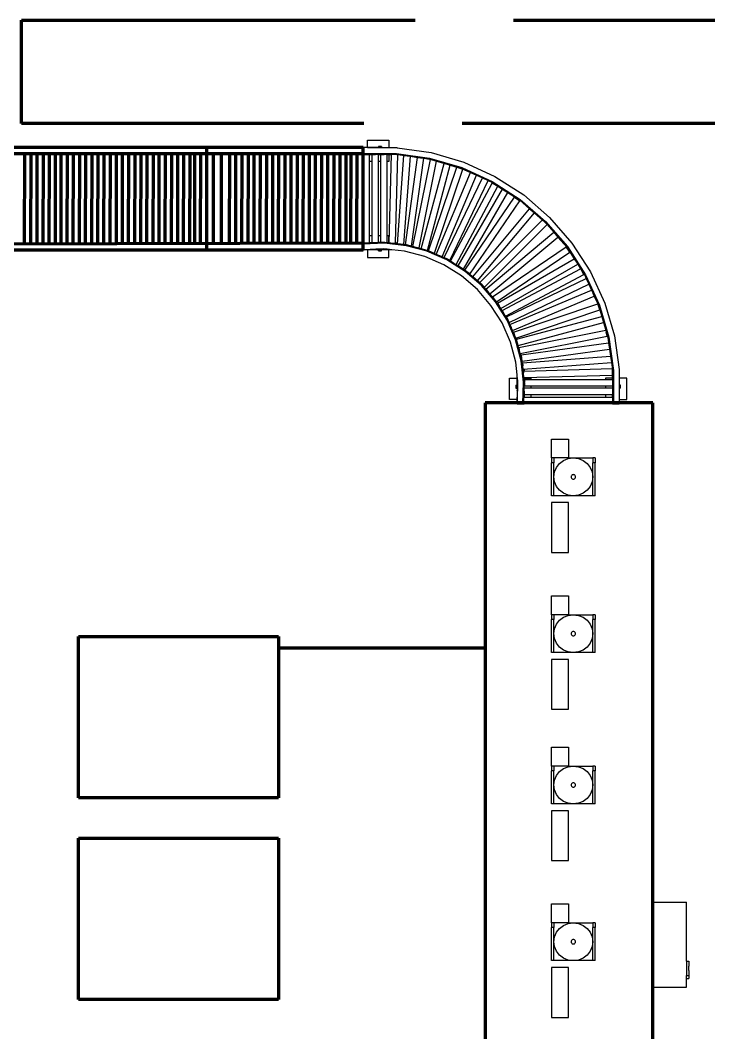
# Model space of a CAD drawing. Header units: centimetres. Extents: x -377814 to 22192, y -2203 to 213441.
# Drawn here: x 11785 to 12319, y -1530 to -746 of the extents above; entities that cross this region are included whole.
import ezdxf

# ---------------------------------------------------------------- set-up
doc = ezdxf.new("R2010")
doc.units = ezdxf.units.CM
doc.header["$LTSCALE"] = 25.4
doc.linetypes.add('ACAD_ISO02W100', pattern=[15, 12, -3])
doc.layers.get('0').update_dxf_attribs({"color": 200})
doc.layers.add('Area circulacion', color=90, linetype='ACAD_ISO02W100')
doc.layers.add('Maquinas', color=200, linetype='Continuous')

msp = doc.modelspace()

# ---------------------------------------------------------------- linework, layer by layer
for p, q in [((12054.13, -838.65), (12070.72, -838.65)), ((12054.13, -844.46), (12054.13, -838.65)), ((12070.72, -838.65), (12070.72, -844.46)), ((12054.13, -844.46), (12050.82, -844.46)), ((12050.82, -844.46), (12050.82, -849)), ((12054.13, -844.46), (12077.3, -844.49)), ((12062.89, -844.46), (12054.13, -844.46)), ((12060.77, -844.46), (12060.8, -844.46)), ((12060.8, -844.46), (12060.88, -844.46)), ((12060.88, -844.46), (12061.01, -844.46)), ((12061.01, -844.46), (12061.18, -844.46)), ((12062.89, -843.63), (12062.89, -844.46)), ((12065.21, -843.63), (12062.89, -843.63)), ((12065.21, -844.46), (12062.89, -844.46)), ((12065.21, -843.63), (12065.21, -844.46)), ((12065.21, -844.46), (12070.72, -844.46)), ((12066.99, -844.46), (12067.16, -844.46)), ((12067.16, -844.46), (12067.29, -844.46)), ((12067.29, -844.46), (12067.37, -844.46)), ((12067.37, -844.46), (12067.39, -844.46)), ((12070.72, -844.46), (12077.35, -844.46)), ((12077.3, -844.49), (12077.35, -844.49)), ((12077.35, -844.49), (12077.35, -844.46)), ((12077.35, -844.49), (12103.52, -848.28)), ((12050.82, -849), (12076.72, -848.97)), ((12050.82, -849), (12050.82, -849.68)), ((12050.82, -849.68), (12050.82, -849.85)), ((12050.82, -849.68), (12050.9, -849.68)), ((12050.9, -849.85), (12050.82, -849.85)), ((12050.9, -849.68), (12055.88, -849.67)), ((12050.9, -849.85), (12050.9, -849.68)), ((12050.9, -918.25), (12050.9, -849.85)), ((12055.88, -849.85), (12055.88, -849.67)), ((12055.88, -849.67), (12057.91, -849.67)), ((12057.91, -849.85), (12055.88, -849.85)), ((12055.88, -855.24), (12055.88, -849.85)), ((12057.91, -849.67), (12060.4, -849.66)), ((12057.91, -849.85), (12057.91, -849.67)), ((12057.91, -855.24), (12057.91, -849.85)), ((12062.89, -849.66), (12060.4, -849.66)), ((12062.89, -849.85), (12062.89, -849.66)), ((12062.89, -849.66), (12064.08, -849.66)), ((12064.08, -849.85), (12062.89, -849.85)), ((12062.89, -855.24), (12062.89, -849.85)), ((12064.08, -849.66), (12064.08, -849.85)), ((12064.08, -849.66), (12064.56, -849.66)), ((12064.56, -849.85), (12064.08, -849.85)), ((12064.56, -849.66), (12067.04, -849.65)), ((12064.56, -849.85), (12064.56, -849.66)), ((12064.56, -855.24), (12064.56, -849.85)), ((12069.53, -849.65), (12067.04, -849.65)), ((12069.53, -849.85), (12069.53, -849.65)), ((12069.53, -849.65), (12072.9, -849.65)), ((12070.72, -849.85), (12069.53, -849.85)), ((12069.53, -855.24), (12069.53, -849.85)), ((12070.72, -849.85), (12070.72, -855.24)), ((12072.89, -849.85), (12070.72, -849.85)), ((12070.98, -918.25), (12072.89, -849.85)), ((12072.89, -849.85), (12072.9, -849.65)), ((12072.9, -849.65), (12075.39, -849.64)), ((12075.39, -849.64), (12076.63, -849.64)), ((12076.95, -849.69), (12075.39, -849.64)), ((12075.96, -918.25), (12077.87, -849.82)), ((12076.63, -849.64), (12076.95, -849.69)), ((12076.72, -848.97), (12102.36, -852.63)), ((12076.95, -849.69), (12077.87, -849.82)), ((12077.48, -918.99), (12082.5, -850.65)), ((12077.87, -849.82), (12084.98, -850.83)), ((12082.43, -919.55), (12087.45, -851.18)), ((12082.5, -850.65), (12084.98, -850.83)), ((12083.57, -919.67), (12092.97, -851.98)), ((12084.98, -850.83), (12087.45, -851.18)), ((12087.45, -851.18), (12092.97, -851.98)), ((12088.43, -920.84), (12097.89, -852.67)), ((12089.47, -921.13), (12102.94, -853.73)), ((12092.97, -851.98), (12095.43, -852.32)), ((12094.33, -922.2), (12107.77, -854.92)), ((12095.43, -852.32), (12097.89, -852.67)), ((12097.89, -852.67), (12102.18, -853.28)), ((12102.18, -853.28), (12105.38, -854.22)), ((12102.36, -852.63), (12127.22, -859.9)), ((12102.94, -853.73), (12105.38, -854.22)), ((12103.52, -848.28), (12128.93, -855.76)), ((12105.38, -854.22), (12107.77, -854.92)), ((12107.77, -854.92), (12116.02, -857.33)), ((12057.91, -855.24), (12055.88, -855.24)), ((12055.88, -912.86), (12055.88, -855.24)), ((12057.91, -912.86), (12057.91, -855.24)), ((12064.56, -855.24), (12062.89, -855.24)), ((12062.89, -912.86), (12062.89, -855.24)), ((12064.56, -912.86), (12064.56, -855.24)), ((12070.72, -855.24), (12069.53, -855.24)), ((12069.53, -912.86), (12069.53, -855.24)), ((12095.89, -922.85), (12113.62, -856.69)), ((12100.69, -924.16), (12118.41, -858.03)), ((12101.46, -924.49), (12123.46, -859.51)), ((12106.1, -926.3), (12128.17, -861.1)), ((12113.62, -856.69), (12116.02, -857.33)), ((12116.02, -857.33), (12118.41, -858.03)), ((12118.41, -858.03), (12123.46, -859.51)), ((12123.54, -859.53), (12123.46, -859.51)), ((12123.54, -859.53), (12126.96, -860.53)), ((12123.54, -859.53), (12128.17, -861.1)), ((12126.96, -860.53), (12134.12, -863.8)), ((12127.22, -859.9), (12150.79, -870.65)), ((12128.93, -855.76), (12153.02, -866.78)), ((12107.5, -927.13), (12134.12, -863.8)), ((12112.07, -929.09), (12138.65, -865.86)), ((12113.55, -929.67), (12143.25, -867.96)), ((12118.03, -931.83), (12147.78, -870.02)), ((12134.12, -863.8), (12138.65, -865.86)), ((12138.65, -865.86), (12143.25, -867.96)), ((12143.25, -867.96), (12147.78, -870.02)), ((12147.78, -870.02), (12150.45, -871.24)), ((12150.79, -870.65), (12172.58, -884.65)), ((12153.02, -866.78), (12175.29, -881.11)), ((12118.58, -932.46), (12150.9, -871.93)), ((12122.87, -934.99), (12155.26, -874.33)), ((12124.37, -936.09), (12158.72, -876.61)), ((12150.45, -871.24), (12154.64, -873.94)), ((12150.9, -871.93), (12154.64, -873.94)), ((12154.64, -873.94), (12155.26, -874.33)), ((12155.26, -874.33), (12159.56, -877.09)), ((12158.72, -876.61), (12159.56, -877.09)), ((12159.56, -877.09), (12162.93, -879.26)), ((12128.61, -938.7), (12162.93, -879.26)), ((12129.7, -939.44), (12168.07, -882.76)), ((12133.6, -942.55), (12172.19, -885.55)), ((12162.93, -879.26), (12172.17, -885.19)), ((12168.07, -882.76), (12172.19, -885.55)), ((12172.17, -885.19), (12179.81, -891.81)), ((12172.58, -884.65), (12192.16, -901.61)), ((12175.29, -881.11), (12195.31, -898.46)), ((12135.74, -944.51), (12179.81, -891.81)), ((12179.81, -891.81), (12183.57, -895.07)), ((12139.52, -947.76), (12183.57, -895.07)), ((12141.25, -949), (12189.79, -900.45)), ((12183.57, -895.07), (12189.79, -900.45)), ((12189.79, -900.45), (12191.61, -902.03)), ((12191.61, -902.03), (12191.68, -902.09)), ((12191.61, -902.03), (12191.74, -902.16)), ((12191.61, -902.03), (12191.74, -902.16)), ((12191.68, -902.09), (12191.74, -902.16)), ((12192.16, -901.61), (12209.12, -921.18)), ((12195.31, -898.46), (12212.66, -918.47)), ((12144.76, -952.52), (12193.31, -903.97)), ((12191.74, -902.16), (12193.31, -903.97)), ((12193.31, -903.97), (12198.55, -910.02)), ((12057.91, -912.86), (12055.88, -912.86)), ((12055.88, -918.25), (12055.88, -912.86)), ((12057.91, -918.25), (12057.91, -912.86)), ((12064.56, -912.86), (12062.89, -912.86)), ((12062.89, -918.06), (12062.89, -912.86)), ((12064.56, -918), (12064.56, -912.86)), ((12070.72, -912.86), (12069.53, -912.86)), ((12069.53, -918.09), (12069.53, -912.86)), ((12070.72, -918.23), (12070.72, -912.86)), ((12145.89, -954.06), (12198.55, -910.02)), ((12149.11, -957.85), (12201.81, -913.79)), ((12198.55, -910.02), (12201.81, -913.79)), ((12201.81, -913.79), (12208.58, -921.6)), ((12050.9, -918.25), (12050.82, -918.25)), ((12050.82, -918.51), (12050.82, -918.25)), ((12053.39, -918.42), (12050.82, -918.51)), ((12050.82, -918.51), (12050.82, -919.19)), ((12067.54, -918.55), (12050.82, -919.19)), ((12050.82, -919.19), (12050.82, -923.64)), ((12051.23, -923.63), (12050.82, -923.64)), ((12051.23, -923.64), (12050.82, -923.64)), ((12050.82, -923.64), (12051.23, -923.64)), ((12050.82, -923.64), (12051.23, -923.64)), ((12050.9, -918.42), (12050.9, -918.25)), ((12050.9, -918.42), (12053.39, -918.42)), ((12051.65, -923.61), (12051.23, -923.63)), ((12051.23, -923.63), (12051.23, -923.64)), ((12051.23, -923.63), (12051.65, -923.63)), ((12051.23, -923.64), (12051.65, -923.64)), ((12060.7, -923.23), (12051.65, -923.61)), ((12051.65, -923.61), (12051.65, -923.63)), ((12051.65, -923.63), (12051.65, -923.64)), ((12054.13, -923.64), (12051.65, -923.64)), ((12055.88, -918.32), (12053.39, -918.42)), ((12054.13, -923.64), (12054.13, -929.45)), ((12062.89, -923.64), (12054.13, -923.64)), ((12055.88, -918.25), (12057.67, -918.25)), ((12055.88, -918.32), (12055.88, -918.25)), ((12057.67, -918.25), (12055.88, -918.32)), ((12057.91, -918.25), (12057.67, -918.25)), ((12062.89, -918.06), (12057.91, -918.25)), ((12062.89, -923.64), (12059.52, -923.64)), ((12064.08, -923.09), (12060.7, -923.23)), ((12064.08, -923.23), (12060.7, -923.23)), ((12060.79, -923.64), (12060.77, -923.64)), ((12060.87, -923.64), (12060.79, -923.64)), ((12061, -923.64), (12060.87, -923.64)), ((12061.17, -923.64), (12061, -923.64)), ((12061.37, -923.64), (12061.17, -923.64)), ((12061.63, -923.64), (12061.18, -923.64)), ((12061.58, -923.64), (12061.37, -923.64)), ((12061.79, -923.64), (12061.58, -923.64)), ((12062.09, -923.64), (12061.63, -923.64)), ((12061.99, -923.64), (12061.79, -923.64)), ((12062.3, -923.64), (12061.99, -923.64)), ((12062.57, -923.64), (12062.09, -923.64)), ((12062.62, -923.64), (12062.3, -923.64)), ((12063.07, -923.64), (12062.57, -923.64)), ((12062.97, -923.64), (12062.62, -923.64)), ((12064.56, -918), (12062.89, -918.06)), ((12062.89, -924.47), (12062.89, -923.64)), ((12065.21, -923.64), (12062.89, -923.64)), ((12062.89, -924.47), (12065.21, -924.47)), ((12063.33, -923.64), (12062.97, -923.64)), ((12063.57, -923.64), (12063.07, -923.64)), ((12063.69, -923.64), (12063.33, -923.64)), ((12064.08, -923.64), (12063.57, -923.64)), ((12064.06, -923.64), (12063.69, -923.64)), ((12064.44, -923.64), (12064.06, -923.64)), ((12066.95, -922.97), (12064.08, -923.09)), ((12064.08, -923.23), (12064.08, -923.09)), ((12069.36, -923.23), (12064.08, -923.23)), ((12064.59, -923.64), (12064.08, -923.64)), ((12064.8, -923.64), (12064.44, -923.64)), ((12067.63, -917.88), (12064.56, -918)), ((12065.1, -923.64), (12064.59, -923.64)), ((12065.16, -923.64), (12064.8, -923.64)), ((12065.59, -923.64), (12065.1, -923.64)), ((12065.51, -923.64), (12065.16, -923.64)), ((12065.21, -924.47), (12065.21, -923.64)), ((12070.72, -923.64), (12065.21, -923.64)), ((12068.64, -923.64), (12065.21, -923.64)), ((12065.83, -923.64), (12065.51, -923.64)), ((12066.08, -923.64), (12065.59, -923.64)), ((12066.14, -923.64), (12065.83, -923.64)), ((12066.54, -923.64), (12066.08, -923.64)), ((12066.34, -923.64), (12066.14, -923.64)), ((12066.55, -923.64), (12066.34, -923.64)), ((12066.99, -923.64), (12066.54, -923.64)), ((12066.77, -923.64), (12066.55, -923.64)), ((12066.97, -923.64), (12066.77, -923.64)), ((12069.36, -923.23), (12066.95, -922.97)), ((12067.14, -923.64), (12066.97, -923.64)), ((12067.27, -923.64), (12067.14, -923.64)), ((12067.36, -923.64), (12067.27, -923.64)), ((12067.39, -923.64), (12067.36, -923.64)), ((12084.17, -920.42), (12067.54, -918.55)), ((12069.53, -918.09), (12067.63, -917.88)), ((12073.16, -923.64), (12069.36, -923.23)), ((12070.72, -918.23), (12069.53, -918.09)), ((12070.95, -918.25), (12070.72, -918.23)), ((12070.72, -929.45), (12070.72, -923.64)), ((12073.16, -923.64), (12070.72, -923.64)), ((12070.95, -918.25), (12070.98, -918.25)), ((12070.98, -918.26), (12070.95, -918.25)), ((12070.98, -918.26), (12070.98, -918.25)), ((12072.34, -918.41), (12070.98, -918.26)), ((12077.35, -918.97), (12072.34, -918.41)), ((12072.34, -918.41), (12075.95, -918.51)), ((12083.01, -924.72), (12073.16, -923.64)), ((12075.95, -918.51), (12075.96, -918.25)), ((12075.96, -918.25), (12077.35, -918.25)), ((12077.35, -918.97), (12077.35, -918.25)), ((12077.48, -918.99), (12077.35, -918.97)), ((12082.43, -919.55), (12077.48, -918.99)), ((12083.57, -919.67), (12082.43, -919.55)), ((12098.62, -928.85), (12083.01, -924.72)), ((12084.34, -919.76), (12083.57, -919.67)), ((12100.33, -924.74), (12084.17, -920.42)), ((12088.27, -920.81), (12084.34, -919.76)), ((12089.47, -921.13), (12088.27, -920.81)), ((12088.43, -920.84), (12088.27, -920.81)), ((12090.82, -921.5), (12089.47, -921.13)), ((12095.89, -922.85), (12090.82, -921.5)), ((12090.82, -921.5), (12094.33, -922.2)), ((12100.59, -924.11), (12095.89, -922.85)), ((12115.67, -931.43), (12100.33, -924.74)), ((12100.69, -924.16), (12100.59, -924.11)), ((12101.46, -924.49), (12100.69, -924.16)), ((12103.84, -925.53), (12101.46, -924.49)), ((12107.5, -927.13), (12103.84, -925.53)), ((12103.84, -925.53), (12106.1, -926.3)), ((12151.13, -959.94), (12208.13, -921.36)), ((12154.2, -963.87), (12210.91, -925.48)), ((12210.91, -925.48), (12208.13, -921.36)), ((12208.13, -921.36), (12210.91, -925.48)), ((12208.58, -921.6), (12214.38, -930.64)), ((12209.12, -921.18), (12223.12, -942.98)), ((12212.66, -918.47), (12226.99, -940.75)), ((12054.13, -929.45), (12070.72, -929.45)), ((12113.44, -935.28), (12098.62, -928.85)), ((12110.27, -928.34), (12107.5, -927.13)), ((12110.37, -928.38), (12110.27, -928.34)), ((12115.58, -930.65), (12110.37, -928.38)), ((12110.37, -928.38), (12112.07, -929.09)), ((12113.55, -929.67), (12115.58, -930.65)), ((12116.01, -930.84), (12115.58, -930.65)), ((12129.84, -940.33), (12115.67, -931.43)), ((12116.14, -930.92), (12116.01, -930.84)), ((12118.58, -932.46), (12116.14, -930.92)), ((12116.14, -930.92), (12118.03, -931.83)), ((12121.22, -934.11), (12118.58, -932.46)), ((12154.98, -964.93), (12214.38, -930.64)), ((12214.38, -930.64), (12217.07, -934.83)), ((12127.13, -943.86), (12113.44, -935.28)), ((12121.24, -934.12), (12121.22, -934.11)), ((12124.37, -936.09), (12121.24, -934.12)), ((12121.24, -934.12), (12122.87, -934.99)), ((12127.48, -938.04), (12124.37, -936.09)), ((12127.54, -938.08), (12127.48, -938.04)), ((12129.7, -939.44), (12127.54, -938.08)), ((12127.54, -938.08), (12128.61, -938.7)), ((12130.25, -939.79), (12129.7, -939.44)), ((12142.53, -951.24), (12129.84, -940.33)), ((12132.94, -942.09), (12130.25, -939.79)), ((12157.55, -969.19), (12217.07, -934.83)), ((12158.69, -970.68), (12219.31, -938.31)), ((12217.07, -934.83), (12219.31, -938.31)), ((12219.31, -938.31), (12220.01, -939.4)), ((12220.01, -939.4), (12222.53, -943.32)), ((12221.74, -942.65), (12220.01, -939.4)), ((12220.01, -939.4), (12221.74, -942.65)), ((12226.99, -940.75), (12238, -964.84)), ((12139.38, -954.39), (12127.13, -943.86)), ((12135.74, -944.51), (12132.94, -942.09)), ((12132.94, -942.09), (12133.6, -942.55)), ((12139.52, -947.76), (12135.74, -944.51)), ((12143, -950.76), (12139.52, -947.76)), ((12141.25, -949), (12143, -950.76)), ((12161.19, -974.98), (12221.74, -942.65)), ((12161.85, -975.51), (12223.65, -945.77)), ((12222.53, -943.32), (12223.65, -945.77)), ((12223.12, -942.98), (12233.86, -966.55)), ((12223.65, -945.77), (12225.71, -950.3)), ((12149.91, -966.64), (12139.38, -954.39)), ((12153.44, -963.92), (12142.53, -951.24)), ((12143.01, -950.76), (12143, -950.76)), ((12147.47, -955.95), (12143.01, -950.76)), ((12143.01, -950.76), (12143.01, -950.76)), ((12143.01, -950.76), (12144.76, -952.52)), ((12145.89, -954.06), (12147.47, -955.95)), ((12149.11, -957.85), (12147.47, -955.95)), ((12164.01, -980), (12225.71, -950.3)), ((12164.59, -981.48), (12227.81, -954.9)), ((12225.71, -950.3), (12227.81, -954.9)), ((12227.81, -954.9), (12228.79, -957.05)), ((12228.95, -956.98), (12229.05, -957.21)), ((12151.96, -961.17), (12149.11, -957.85)), ((12151.13, -959.94), (12151.96, -961.17)), ((12153.98, -963.51), (12151.96, -961.17)), ((12162.34, -978.1), (12153.44, -963.92)), ((12154.2, -963.87), (12153.98, -963.51)), ((12156.22, -967.08), (12154.2, -963.87)), ((12166.55, -986.05), (12229.87, -959.43)), ((12228.89, -957.28), (12229.87, -959.43)), ((12229.87, -959.43), (12232.58, -965.38)), ((12238, -964.84), (12245.48, -990.25)), ((12158.48, -980.32), (12149.91, -966.64)), ((12154.98, -964.93), (12156.22, -967.08)), ((12157.55, -969.19), (12156.22, -967.08)), ((12159.86, -972.87), (12157.55, -969.19)), ((12158.69, -970.68), (12159.86, -972.87)), ((12167.38, -987.45), (12232.58, -965.38)), ((12169.18, -992.09), (12234.17, -970.09)), ((12232.58, -965.38), (12233.23, -966.81)), ((12234.17, -970.09), (12232.58, -965.38)), ((12232.58, -965.38), (12234.17, -970.09)), ((12233.23, -966.81), (12235.7, -975.22)), ((12233.86, -966.55), (12241.14, -991.41)), ((12164.91, -995.14), (12158.48, -980.32)), ((12161.19, -974.98), (12159.86, -972.87)), ((12162.93, -977.76), (12161.19, -974.98)), ((12161.85, -975.51), (12162.93, -977.76)), ((12169.03, -993.43), (12162.34, -978.1)), ((12165.55, -983.77), (12162.93, -977.76)), ((12162.93, -977.76), (12162.93, -977.76)), ((12162.93, -977.76), (12164.01, -980)), ((12169.59, -992.94), (12235.7, -975.22)), ((12170.88, -997.74), (12237.09, -980)), ((12235.7, -975.22), (12237.09, -980)), ((12237.09, -980), (12238.78, -985.76)), ((12164.59, -981.48), (12165.55, -983.77)), ((12165.59, -983.86), (12165.55, -983.77)), ((12166.55, -986.05), (12165.59, -983.86)), ((12168.18, -989.8), (12166.55, -986.05)), ((12167.38, -987.45), (12168.18, -989.8)), ((12171.41, -999.22), (12238.78, -985.76)), ((12238.78, -985.76), (12239.18, -987.11)), ((12239.18, -987.11), (12240.48, -991.58)), ((12239.87, -990.61), (12239.18, -987.11)), ((12239.18, -987.11), (12239.87, -990.61)), ((12169.05, -1010.76), (12164.91, -995.14)), ((12169.18, -992.09), (12168.18, -989.8)), ((12173.35, -1009.6), (12169.03, -993.43)), ((12169.65, -993.17), (12169.18, -992.09)), ((12169.65, -993.17), (12169.59, -992.94)), ((12169.65, -993.17), (12169.65, -993.17)), ((12170.88, -997.74), (12169.65, -993.17)), ((12172.57, -1004.06), (12239.87, -990.61)), ((12173.17, -1005.11), (12241.07, -995.69)), ((12240.48, -991.58), (12241.07, -995.69)), ((12241.07, -995.69), (12241.77, -1000.62)), ((12241.14, -991.41), (12244.8, -1017.05)), ((12245.48, -990.25), (12249.27, -1016.42)), ((12171.8, -1001.2), (12170.88, -997.74)), ((12171.41, -999.22), (12171.8, -1001.2)), ((12172.57, -1004.06), (12171.8, -1001.2)), ((12173.51, -1007.57), (12172.57, -1004.06)), ((12174.07, -1010.01), (12241.77, -1000.62)), ((12241.77, -1000.62), (12242.55, -1006.11)), ((12170.12, -1020.6), (12169.05, -1010.76)), ((12173.17, -1005.11), (12173.51, -1007.57)), ((12175.21, -1026.23), (12173.35, -1009.6)), ((12174.01, -1009.42), (12173.51, -1007.57)), ((12174.07, -1010.01), (12174.01, -1009.42)), ((12174.47, -1013.59), (12174.07, -1010.01)), ((12174.29, -1011.12), (12242.55, -1006.11)), ((12174.29, -1011.12), (12174.47, -1013.59)), ((12174.75, -1016.08), (12243.26, -1011.05)), ((12242.55, -1006.11), (12243.26, -1011.05)), ((12243.26, -1011.05), (12244.02, -1016.42)), ((12174.75, -1016.08), (12174.47, -1013.59)), ((12174.79, -1016.42), (12174.75, -1016.08)), ((12174.79, -1016.42), (12175.51, -1016.42)), ((12175.08, -1018.96), (12174.79, -1016.42)), ((12175.04, -1017.59), (12175.51, -1017.58)), ((12175.04, -1017.59), (12175.08, -1018.96)), ((12175.48, -1022.56), (12175.08, -1018.96)), ((12175.51, -1017.58), (12243.84, -1015.67)), ((12175.51, -1016.42), (12175.51, -1017.58)), ((12243.84, -1015.67), (12243.92, -1018.58)), ((12243.84, -1015.67), (12243.98, -1020.64)), ((12244.02, -1016.42), (12243.92, -1016.42)), ((12243.92, -1018.58), (12243.92, -1016.42)), ((12243.98, -1020.64), (12243.92, -1018.58)), ((12244.02, -1016.42), (12244.13, -1017.14)), ((12244.13, -1017.14), (12244.12, -1024.01)), ((12244.8, -1017.05), (12244.77, -1042.95)), ((12249.27, -1016.42), (12249.31, -1016.42)), ((12249.27, -1016.42), (12249.28, -1016.46)), ((12249.28, -1016.46), (12249.31, -1039.63)), ((12249.31, -1016.42), (12249.31, -1023.05)), ((12164.32, -1023.05), (12170.12, -1023.05)), ((12164.32, -1039.63), (12164.32, -1023.05)), ((12170.12, -1023.05), (12170.12, -1020.6)), ((12170.54, -1024.41), (12170.12, -1020.6)), ((12170.12, -1028.56), (12170.12, -1023.05)), ((12170.12, -1026.4), (12170.12, -1026.38)), ((12170.12, -1026.48), (12170.12, -1026.4)), ((12170.12, -1026.61), (12170.12, -1026.48)), ((12170.12, -1026.78), (12170.12, -1026.61)), ((12170.54, -1024.41), (12170.54, -1029.68)), ((12170.8, -1026.81), (12170.54, -1024.41)), ((12170.68, -1029.68), (12170.8, -1026.81)), ((12174.57, -1042.95), (12175.21, -1026.23)), ((12175.48, -1022.56), (12175.51, -1022.56)), ((12175.51, -1022.81), (12175.48, -1022.56)), ((12175.51, -1022.56), (12243.92, -1020.65)), ((12175.51, -1022.56), (12175.51, -1022.81)), ((12175.54, -1023.05), (12175.51, -1022.81)), ((12175.54, -1023.05), (12180.9, -1023.05)), ((12175.87, -1026.02), (12175.54, -1023.05)), ((12175.72, -1030.66), (12175.87, -1026.51)), ((12175.87, -1024.01), (12180.9, -1024.01)), ((12175.87, -1024.01), (12175.87, -1026.02)), ((12175.89, -1026.14), (12175.87, -1026.02)), ((12175.87, -1026.51), (12175.89, -1026.14)), ((12175.87, -1026.51), (12175.87, -1028.99)), ((12180.9, -1023.05), (12180.9, -1024.01)), ((12180.9, -1024.01), (12238.53, -1024.01)), ((12243.92, -1023.05), (12238.53, -1023.05)), ((12238.53, -1023.05), (12238.53, -1024.01)), ((12238.53, -1024.01), (12243.92, -1024.01)), ((12243.92, -1020.65), (12243.98, -1020.64)), ((12243.92, -1023.05), (12243.92, -1020.65)), ((12243.92, -1024.01), (12243.92, -1023.05)), ((12243.92, -1024.01), (12244.12, -1024.01)), ((12244.12, -1024.01), (12244.11, -1028.99)), ((12255.12, -1023.05), (12249.31, -1023.05)), ((12249.31, -1023.05), (12249.31, -1028.56)), ((12249.31, -1025.12), (12249.31, -1028.56)), ((12249.31, -1026.38), (12249.31, -1026.41)), ((12249.31, -1026.41), (12249.31, -1026.49)), ((12249.31, -1026.49), (12249.31, -1026.63)), ((12249.31, -1026.63), (12249.31, -1026.8)), ((12249.31, -1026.78), (12249.31, -1027.22)), ((12249.31, -1026.8), (12249.31, -1027)), ((12249.31, -1027), (12249.31, -1027.22)), ((12249.31, -1027.22), (12249.31, -1027.69)), ((12249.31, -1027.22), (12249.31, -1027.43)), ((12249.31, -1027.43), (12249.31, -1027.63)), ((12255.12, -1039.63), (12255.12, -1023.05)), ((12169.29, -1028.56), (12170.12, -1028.56)), ((12169.29, -1028.56), (12169.29, -1030.88)), ((12169.29, -1030.88), (12170.12, -1030.88)), ((12170.12, -1028.56), (12170.12, -1030.88)), ((12170.12, -1030.88), (12170.12, -1039.63)), ((12170.12, -1032.76), (12170.12, -1032.58)), ((12170.12, -1032.89), (12170.12, -1032.76)), ((12170.12, -1032.97), (12170.12, -1032.89)), ((12170.12, -1033), (12170.12, -1032.97)), ((12170.16, -1042.12), (12170.54, -1033.06)), ((12170.54, -1029.68), (12170.54, -1033.06)), ((12170.54, -1029.68), (12170.68, -1029.68)), ((12170.54, -1033.06), (12170.68, -1029.68)), ((12175.51, -1036.09), (12175.62, -1033.15)), ((12175.62, -1033.15), (12175.72, -1030.66)), ((12175.62, -1033.15), (12175.62, -1035.63)), ((12175.72, -1030.66), (12180.9, -1030.66)), ((12175.87, -1028.99), (12180.9, -1028.99)), ((12180.9, -1028.99), (12180.9, -1030.66)), ((12180.9, -1028.99), (12238.53, -1028.99)), ((12180.9, -1030.66), (12238.53, -1030.66)), ((12238.53, -1028.99), (12238.53, -1030.66)), ((12238.53, -1028.99), (12243.92, -1028.99)), ((12238.53, -1030.66), (12243.92, -1030.66)), ((12243.92, -1028.99), (12243.92, -1029.68)), ((12243.92, -1028.99), (12244.11, -1028.99)), ((12243.92, -1029.68), (12243.92, -1030.66)), ((12244.11, -1029.68), (12243.92, -1029.68)), ((12243.92, -1030.66), (12244.11, -1030.66)), ((12244.11, -1030.66), (12244.1, -1035.63)), ((12244.11, -1028.99), (12244.11, -1029.68)), ((12244.11, -1029.68), (12244.11, -1030.66)), ((12249.31, -1027.63), (12249.31, -1027.93)), ((12249.31, -1027.69), (12249.31, -1028.17)), ((12249.31, -1027.93), (12249.31, -1028.26)), ((12249.31, -1028.17), (12249.31, -1028.67)), ((12249.31, -1028.26), (12249.31, -1028.61)), ((12250.14, -1028.56), (12249.31, -1028.56)), ((12249.31, -1028.56), (12249.31, -1030.88)), ((12249.31, -1028.61), (12249.31, -1028.96)), ((12249.31, -1028.67), (12249.31, -1029.17)), ((12249.31, -1028.96), (12249.31, -1029.33)), ((12249.31, -1029.17), (12249.31, -1029.68)), ((12249.31, -1029.33), (12249.31, -1029.7)), ((12249.31, -1029.68), (12249.31, -1030.19)), ((12249.31, -1029.7), (12249.31, -1030.07)), ((12249.31, -1030.07), (12249.31, -1030.44)), ((12249.31, -1030.19), (12249.31, -1030.7)), ((12249.31, -1030.44), (12249.31, -1030.8)), ((12249.31, -1030.7), (12249.31, -1031.19)), ((12249.31, -1030.8), (12249.31, -1031.14)), ((12250.14, -1030.88), (12249.31, -1030.88)), ((12249.31, -1030.88), (12249.31, -1039.63)), ((12249.31, -1030.88), (12249.31, -1034.24)), ((12249.31, -1031.14), (12249.31, -1031.47)), ((12249.31, -1031.19), (12249.31, -1031.67)), ((12249.31, -1031.47), (12249.31, -1031.77)), ((12249.31, -1031.67), (12249.31, -1032.14)), ((12249.31, -1031.77), (12249.31, -1031.97)), ((12249.31, -1031.97), (12249.31, -1032.19)), ((12249.31, -1032.14), (12249.31, -1032.58)), ((12249.31, -1032.19), (12249.31, -1032.4)), ((12249.31, -1032.4), (12249.31, -1032.59)), ((12249.31, -1032.59), (12249.31, -1032.76)), ((12249.31, -1032.76), (12249.31, -1032.89)), ((12249.31, -1032.89), (12249.31, -1032.97)), ((12249.31, -1032.97), (12249.31, -1033)), ((12250.14, -1030.88), (12250.14, -1028.56)), ((12170.12, -1039.63), (12164.32, -1039.63)), ((12170.12, -1039.63), (12170.12, -1042.12)), ((12170.12, -1042.53), (12170.12, -1042.12)), ((12170.12, -1042.12), (12170.14, -1042.12)), ((12170.12, -1042.95), (12170.14, -1042.53)), ((12170.12, -1042.95), (12170.12, -1042.53)), ((12170.12, -1042.53), (12170.14, -1042.53)), ((12170.12, -1042.95), (12174.57, -1042.95)), ((12170.14, -1042.53), (12170.16, -1042.12)), ((12170.14, -1042.53), (12170.14, -1042.12)), ((12170.14, -1042.12), (12170.16, -1042.12)), ((12174.57, -1042.95), (12175.25, -1042.95)), ((12175.25, -1042.95), (12175.27, -1042.64)), ((12175.25, -1042.95), (12175.51, -1042.95)), ((12175.27, -1042.64), (12175.45, -1037.67)), ((12175.27, -1042.64), (12175.51, -1042.64)), ((12175.45, -1037.67), (12175.51, -1036.09)), ((12175.45, -1037.67), (12175.51, -1037.67)), ((12175.51, -1036.09), (12175.51, -1037.67)), ((12175.51, -1037.67), (12180.9, -1037.67)), ((12175.51, -1042.64), (12243.92, -1042.64)), ((12175.51, -1042.95), (12175.51, -1042.64)), ((12175.62, -1035.63), (12180.9, -1035.63)), ((12180.9, -1035.63), (12180.9, -1037.67)), ((12180.9, -1035.63), (12238.53, -1035.63)), ((12180.9, -1037.67), (12238.53, -1037.67)), ((12238.53, -1035.63), (12238.53, -1037.67)), ((12238.53, -1035.63), (12243.92, -1035.63)), ((12238.53, -1037.67), (12243.92, -1037.67)), ((12243.92, -1037.67), (12243.92, -1035.63)), ((12243.92, -1035.63), (12244.1, -1035.63)), ((12243.92, -1037.67), (12244.09, -1037.67)), ((12243.92, -1042.64), (12244.09, -1042.64)), ((12243.92, -1042.64), (12243.92, -1042.95)), ((12244.09, -1042.95), (12243.92, -1042.95)), ((12244.1, -1035.63), (12244.09, -1037.67)), ((12244.09, -1037.67), (12244.09, -1040.41)), ((12244.09, -1037.67), (12244.09, -1040.41)), ((12244.09, -1040.41), (12244.09, -1042.64)), ((12244.09, -1042.64), (12244.09, -1042.95)), ((12244.09, -1042.95), (12244.77, -1042.95)), ((12244.77, -1042.95), (12249.31, -1042.95)), ((12249.31, -1039.63), (12255.12, -1039.63)), ((12249.31, -1039.63), (12249.31, -1042.95))]:
    msp.add_line(p, q)
at = {"layer": 'Area circulacion', "lineweight": 100}
for p, q in [((11786.27, -825.76), (11786.27, -745.76)), ((11786.27, -745.76), (12432.35, -745.76)), ((12432.35, -825.76), (11786.27, -825.76)), ((12085.37, -1232.2), (11985.37, -1232.2)), ((12145.37, -1232.2), (12085.37, -1232.2))]:
    msp.add_line(p, q, dxfattribs=at)
at = {"layer": 'Maquinas', "lineweight": 100}
for p, q in [((12050.82, -844.46), (11618.68, -844.46)), ((11929.77, -923.65), (11929.77, -844.46)), ((12050.82, -923.65), (12050.82, -844.46)), ((11618.67, -849.02), (12050.82, -849)), ((11788.63, -918.68), (11788.81, -849.47)), ((11793.44, -918.67), (11793.62, -849.48)), ((11798.26, -918.65), (11798.44, -849.49)), ((11803.06, -918.64), (11803.25, -849.5)), ((11807.66, -918.63), (11807.85, -849.52)), ((11812.47, -918.61), (11812.65, -849.53)), ((11816.87, -918.6), (11817.05, -849.54)), ((11821.68, -918.58), (11821.86, -849.55)), ((11826.28, -918.57), (11826.46, -849.57)), ((11831.09, -918.56), (11831.27, -849.58)), ((11835.91, -918.54), (11836.09, -849.59)), ((11840.71, -918.53), (11840.9, -849.6)), ((11845.32, -918.51), (11845.5, -849.62)), ((11850.12, -918.5), (11850.31, -849.63)), ((11854.94, -918.48), (11855.12, -849.64)), ((11859.75, -918.47), (11859.93, -849.65)), ((11864.35, -918.46), (11864.53, -849.67)), ((11869.16, -918.44), (11869.34, -849.68)), ((11873.98, -918.43), (11874.16, -849.69)), ((11878.78, -918.41), (11878.97, -849.7)), ((11883.39, -918.4), (11883.57, -849.72)), ((11888.19, -918.39), (11888.38, -849.73)), ((11892.78, -918.37), (11892.96, -849.74)), ((11897.59, -918.36), (11897.77, -849.75)), ((11902.4, -918.34), (11902.59, -849.77)), ((11907.21, -918.33), (11907.39, -849.78)), ((11911.81, -918.32), (11911.99, -849.79)), ((11916.62, -918.3), (11916.8, -849.8)), ((11920.36, -918.29), (11920.54, -849.81)), ((11924.96, -918.28), (11925.14, -849.83)), ((11934.86, -918.51), (11934.85, -849)), ((11941.23, -918.49), (11941.23, -849)), ((11947.33, -918.57), (11947.51, -849.57)), ((11952.13, -918.56), (11952.32, -849.58)), ((11956.95, -918.54), (11957.13, -849.59)), ((11961.76, -918.53), (11961.94, -849.6)), ((11966.36, -918.51), (11966.54, -849.62)), ((11971.17, -918.5), (11971.35, -849.63)), ((11975.99, -918.48), (11976.17, -849.64)), ((11980.79, -918.47), (11980.98, -849.65)), ((11985.4, -918.46), (11985.58, -849.67)), ((11990.2, -918.44), (11990.39, -849.68)), ((11995.02, -918.43), (11995.2, -849.69)), ((11999.83, -918.41), (12000.01, -849.7)), ((12004.43, -918.4), (12004.61, -849.72)), ((12009.24, -918.39), (12009.42, -849.73)), ((12013.82, -918.37), (12014, -849.74)), ((12018.63, -918.36), (12018.81, -849.75)), ((12023.45, -918.34), (12023.63, -849.77)), ((12028.26, -918.33), (12028.44, -849.78)), ((12032.86, -918.32), (12033.04, -849.79)), ((12037.67, -918.3), (12037.85, -849.8)), ((12041.41, -918.29), (12041.59, -849.81)), ((12046.01, -918.28), (12046.19, -849.83)), ((11618.49, -923.65), (12050.82, -923.64)), ((11618.5, -919.19), (12050.9, -918.25)), ((12275.37, -1042.15), (12145.37, -1042.15)), ((12145.37, -1042.15), (12145.37, -1542.15)), ((12275.37, -1542.15), (12275.37, -1042.15)), ((11830.37, -1348.33), (11830.37, -1223.33)), ((11830.37, -1223.33), (11985.37, -1223.33)), ((11985.37, -1223.33), (11985.37, -1348.33)), ((12145.37, -1223.68), (12145.37, -1223.68)), ((11985.37, -1348.33), (11830.37, -1348.33)), ((11830.37, -1504.49), (11830.37, -1379.49)), ((11830.37, -1379.49), (11985.37, -1379.49)), ((11985.37, -1379.49), (11985.37, -1504.49)), ((11985.37, -1504.49), (11830.37, -1504.49))]:
    msp.add_line(p, q, dxfattribs=at)
at = {"layer": 'Maquinas'}
for p, q in [((12145.37, -1542.15), (12145.37, -1042.15)), ((12171.1, -1042.15), (12145.74, -1042.15)), ((12252.83, -1042.15), (12275.37, -1042.15)), ((12275.01, -1429.12), (12275.01, -1042.15)), ((12196.79, -1084.91), (12196.79, -1070.27)), ((12196.79, -1070.27), (12209.95, -1070.27)), ((12209.95, -1070.27), (12209.95, -1084.91)), ((12198.67, -1084.91), (12196.79, -1084.91)), ((12196.79, -1084.91), (12196.79, -1088.57)), ((12198.67, -1088.57), (12196.79, -1088.57)), ((12196.79, -1114.19), (12196.79, -1088.57)), ((12209.95, -1084.91), (12198.67, -1084.91)), ((12198.67, -1084.91), (12198.67, -1088.57)), ((12198.67, -1099.55), (12198.67, -1088.57)), ((12200.69, -1092.23), (12203.07, -1089.2)), ((12203.07, -1089.2), (12206.19, -1086.87)), ((12206.19, -1086.87), (12209.81, -1085.41)), ((12209.81, -1085.41), (12213.7, -1084.91)), ((12209.95, -1084.91), (12213.7, -1084.91)), ((12213.7, -1084.91), (12217.59, -1085.41)), ((12213.7, -1084.91), (12228.73, -1084.91)), ((12217.59, -1085.41), (12221.22, -1086.87)), ((12221.22, -1086.87), (12224.33, -1089.2)), ((12224.33, -1089.2), (12226.72, -1092.23)), ((12228.73, -1084.91), (12228.73, -1088.57)), ((12230.61, -1084.91), (12228.73, -1084.91)), ((12230.61, -1088.57), (12228.73, -1088.57)), ((12228.73, -1099.55), (12228.73, -1088.57)), ((12230.61, -1084.91), (12230.61, -1088.57)), ((12230.61, -1114.19), (12230.61, -1088.57)), ((12198.67, -1099.55), (12199.18, -1095.76)), ((12199.18, -1095.76), (12200.69, -1092.23)), ((12212.81, -1098.05), (12212.45, -1098.32)), ((12213.24, -1097.88), (12212.81, -1098.05)), ((12213.7, -1097.82), (12213.24, -1097.88)), ((12214.16, -1097.88), (12213.7, -1097.82)), ((12214.59, -1098.05), (12214.16, -1097.88)), ((12214.96, -1098.32), (12214.59, -1098.05)), ((12226.72, -1092.23), (12228.22, -1095.76)), ((12228.22, -1095.76), (12228.73, -1099.55)), ((12199.18, -1103.34), (12198.67, -1099.55)), ((12198.67, -1114.19), (12198.67, -1099.55)), ((12200.69, -1106.87), (12199.18, -1103.34)), ((12211.99, -1099.1), (12211.93, -1099.55)), ((12211.93, -1099.55), (12211.99, -1100)), ((12212.16, -1098.68), (12211.99, -1099.1)), ((12211.99, -1100), (12212.16, -1100.41)), ((12212.45, -1098.32), (12212.16, -1098.68)), ((12212.16, -1100.41), (12212.45, -1100.77)), ((12212.45, -1100.77), (12212.81, -1101.05)), ((12212.81, -1101.05), (12213.24, -1101.22)), ((12213.24, -1101.22), (12213.7, -1101.28)), ((12213.7, -1101.28), (12214.16, -1101.22)), ((12214.16, -1101.22), (12214.59, -1101.05)), ((12214.59, -1101.05), (12214.96, -1100.77)), ((12215.24, -1098.68), (12214.96, -1098.32)), ((12214.96, -1100.77), (12215.24, -1100.41)), ((12215.42, -1099.1), (12215.24, -1098.68)), ((12215.24, -1100.41), (12215.42, -1100)), ((12215.48, -1099.55), (12215.42, -1099.1)), ((12215.42, -1100), (12215.48, -1099.55)), ((12228.22, -1103.34), (12226.72, -1106.87)), ((12228.73, -1099.55), (12228.22, -1103.34)), ((12228.73, -1114.19), (12228.73, -1099.55)), ((12203.07, -1109.9), (12200.69, -1106.87)), ((12206.19, -1112.23), (12203.07, -1109.9)), ((12209.81, -1113.69), (12206.19, -1112.23)), ((12213.7, -1114.19), (12209.81, -1113.69)), ((12217.59, -1113.69), (12213.7, -1114.19)), ((12221.22, -1112.23), (12217.59, -1113.69)), ((12224.33, -1109.9), (12221.22, -1112.23)), ((12226.72, -1106.87), (12224.33, -1109.9)), ((12198.67, -1114.19), (12196.79, -1114.19)), ((12209.95, -1119.45), (12196.79, -1119.45)), ((12196.79, -1119.45), (12196.79, -1158.11)), ((12213.7, -1114.19), (12198.67, -1114.19)), ((12209.95, -1158.11), (12209.95, -1119.45)), ((12228.73, -1114.19), (12213.7, -1114.19)), ((12230.61, -1114.19), (12228.73, -1114.19)), ((12196.79, -1158.11), (12209.95, -1158.11)), ((12196.79, -1206.36), (12196.79, -1191.72)), ((12196.79, -1191.72), (12209.95, -1191.72)), ((12209.95, -1191.72), (12209.95, -1206.36)), ((12198.67, -1206.36), (12196.79, -1206.36)), ((12196.79, -1206.36), (12196.79, -1210.02)), ((12209.95, -1206.36), (12198.67, -1206.36)), ((12198.67, -1206.36), (12198.67, -1210.02)), ((12206.19, -1208.32), (12209.81, -1206.86)), ((12209.81, -1206.86), (12213.7, -1206.36)), ((12209.95, -1206.36), (12213.7, -1206.36)), ((12213.7, -1206.36), (12217.59, -1206.86)), ((12213.7, -1206.36), (12228.73, -1206.36)), ((12217.59, -1206.86), (12221.22, -1208.32)), ((12228.73, -1206.36), (12228.73, -1210.02)), ((12230.61, -1206.36), (12228.73, -1206.36)), ((12230.61, -1206.36), (12230.61, -1210.02)), ((12198.67, -1210.02), (12196.79, -1210.02)), ((12196.79, -1235.64), (12196.79, -1210.02)), ((12198.67, -1221), (12198.67, -1210.02)), ((12199.18, -1217.21), (12200.69, -1213.68)), ((12200.69, -1213.68), (12203.07, -1210.65)), ((12203.07, -1210.65), (12206.19, -1208.32)), ((12221.22, -1208.32), (12224.33, -1210.65)), ((12224.33, -1210.65), (12226.72, -1213.68)), ((12226.72, -1213.68), (12228.22, -1217.21)), ((12230.61, -1210.02), (12228.73, -1210.02)), ((12228.73, -1221), (12228.73, -1210.02)), ((12230.61, -1235.64), (12230.61, -1210.02)), ((12198.67, -1221), (12199.18, -1217.21)), ((12199.18, -1224.79), (12198.67, -1221)), ((12198.67, -1235.64), (12198.67, -1221)), ((12211.99, -1220.55), (12211.93, -1221)), ((12211.93, -1221), (12211.99, -1221.45)), ((12212.16, -1220.14), (12211.99, -1220.55)), ((12211.99, -1221.45), (12212.16, -1221.87)), ((12212.45, -1219.78), (12212.16, -1220.14)), ((12212.16, -1221.87), (12212.45, -1222.23)), ((12212.81, -1219.5), (12212.45, -1219.78)), ((12212.45, -1222.23), (12212.81, -1222.5)), ((12213.24, -1219.33), (12212.81, -1219.5)), ((12212.81, -1222.5), (12213.24, -1222.67)), ((12213.7, -1219.27), (12213.24, -1219.33)), ((12213.24, -1222.67), (12213.7, -1222.73)), ((12214.16, -1219.33), (12213.7, -1219.27)), ((12213.7, -1222.73), (12214.16, -1222.67)), ((12214.59, -1219.5), (12214.16, -1219.33)), ((12214.16, -1222.67), (12214.59, -1222.5)), ((12214.96, -1219.78), (12214.59, -1219.5)), ((12214.59, -1222.5), (12214.96, -1222.23)), ((12215.24, -1220.14), (12214.96, -1219.78)), ((12214.96, -1222.23), (12215.24, -1221.87)), ((12215.42, -1220.55), (12215.24, -1220.14)), ((12215.24, -1221.87), (12215.42, -1221.45)), ((12215.48, -1221), (12215.42, -1220.55)), ((12215.42, -1221.45), (12215.48, -1221)), ((12228.22, -1217.21), (12228.73, -1221)), ((12228.73, -1221), (12228.22, -1224.79)), ((12228.73, -1235.64), (12228.73, -1221)), ((12200.69, -1228.32), (12199.18, -1224.79)), ((12203.07, -1231.35), (12200.69, -1228.32)), ((12206.19, -1233.68), (12203.07, -1231.35)), ((12224.33, -1231.35), (12221.22, -1233.68)), ((12226.72, -1228.32), (12224.33, -1231.35)), ((12228.22, -1224.79), (12226.72, -1228.32)), ((12198.67, -1235.64), (12196.79, -1235.64)), ((12213.7, -1235.64), (12198.67, -1235.64)), ((12209.81, -1235.14), (12206.19, -1233.68)), ((12213.7, -1235.64), (12209.81, -1235.14)), ((12217.59, -1235.14), (12213.7, -1235.64)), ((12228.73, -1235.64), (12213.7, -1235.64)), ((12221.22, -1233.68), (12217.59, -1235.14)), ((12230.61, -1235.64), (12228.73, -1235.64)), ((12209.95, -1240.9), (12196.79, -1240.9)), ((12196.79, -1240.9), (12196.79, -1279.56)), ((12209.95, -1279.56), (12209.95, -1240.9)), ((12196.79, -1279.56), (12209.95, -1279.56)), ((12196.79, -1323.62), (12196.79, -1308.98)), ((12196.79, -1308.98), (12209.95, -1308.98)), ((12209.95, -1308.98), (12209.95, -1323.62)), ((12198.67, -1323.62), (12196.79, -1323.62)), ((12196.79, -1323.62), (12196.79, -1327.28)), ((12209.95, -1323.62), (12198.67, -1323.62)), ((12198.67, -1323.62), (12198.67, -1327.28)), ((12203.07, -1327.9), (12206.19, -1325.58)), ((12206.19, -1325.58), (12209.81, -1324.12)), ((12209.81, -1324.12), (12213.7, -1323.62)), ((12209.95, -1323.62), (12213.7, -1323.62)), ((12213.7, -1323.62), (12217.59, -1324.12)), ((12213.7, -1323.62), (12228.73, -1323.62)), ((12217.59, -1324.12), (12221.22, -1325.58)), ((12221.22, -1325.58), (12224.33, -1327.9)), ((12228.73, -1323.62), (12228.73, -1327.28)), ((12230.61, -1323.62), (12228.73, -1323.62)), ((12230.61, -1323.62), (12230.61, -1327.28)), ((12198.67, -1327.28), (12196.79, -1327.28)), ((12196.79, -1352.9), (12196.79, -1327.28)), ((12198.67, -1338.26), (12198.67, -1327.28)), ((12199.18, -1334.47), (12200.69, -1330.94)), ((12200.69, -1330.94), (12203.07, -1327.9)), ((12224.33, -1327.9), (12226.72, -1330.94)), ((12226.72, -1330.94), (12228.22, -1334.47)), ((12230.61, -1327.28), (12228.73, -1327.28)), ((12228.73, -1338.26), (12228.73, -1327.28)), ((12230.61, -1352.9), (12230.61, -1327.28)), ((12198.67, -1338.26), (12199.18, -1334.47)), ((12199.18, -1342.04), (12198.67, -1338.26)), ((12198.67, -1352.9), (12198.67, -1338.26)), ((12211.99, -1337.81), (12211.93, -1338.26)), ((12211.93, -1338.26), (12211.99, -1338.7)), ((12212.16, -1337.39), (12211.99, -1337.81)), ((12211.99, -1338.7), (12212.16, -1339.12)), ((12212.45, -1337.03), (12212.16, -1337.39)), ((12212.16, -1339.12), (12212.45, -1339.48)), ((12212.81, -1336.76), (12212.45, -1337.03)), ((12212.45, -1339.48), (12212.81, -1339.75)), ((12213.24, -1336.58), (12212.81, -1336.76)), ((12212.81, -1339.75), (12213.24, -1339.93)), ((12213.7, -1336.53), (12213.24, -1336.58)), ((12213.24, -1339.93), (12213.7, -1339.99)), ((12214.16, -1336.58), (12213.7, -1336.53)), ((12213.7, -1339.99), (12214.16, -1339.93)), ((12214.59, -1336.76), (12214.16, -1336.58)), ((12214.16, -1339.93), (12214.59, -1339.75)), ((12214.96, -1337.03), (12214.59, -1336.76)), ((12214.59, -1339.75), (12214.96, -1339.48)), ((12215.24, -1337.39), (12214.96, -1337.03)), ((12214.96, -1339.48), (12215.24, -1339.12)), ((12215.42, -1337.81), (12215.24, -1337.39)), ((12215.24, -1339.12), (12215.42, -1338.7)), ((12215.48, -1338.26), (12215.42, -1337.81)), ((12215.42, -1338.7), (12215.48, -1338.26)), ((12228.22, -1334.47), (12228.73, -1338.26)), ((12228.73, -1338.26), (12228.22, -1342.04)), ((12228.73, -1352.9), (12228.73, -1338.26)), ((12200.69, -1345.58), (12199.18, -1342.04)), ((12203.07, -1348.61), (12200.69, -1345.58)), ((12206.19, -1350.93), (12203.07, -1348.61)), ((12224.33, -1348.61), (12221.22, -1350.93)), ((12226.72, -1345.58), (12224.33, -1348.61)), ((12228.22, -1342.04), (12226.72, -1345.58)), ((12198.67, -1352.9), (12196.79, -1352.9)), ((12213.7, -1352.9), (12198.67, -1352.9)), ((12209.81, -1352.4), (12206.19, -1350.93)), ((12213.7, -1352.9), (12209.81, -1352.4)), ((12217.59, -1352.4), (12213.7, -1352.9)), ((12228.73, -1352.9), (12213.7, -1352.9)), ((12221.22, -1350.93), (12217.59, -1352.4)), ((12230.61, -1352.9), (12228.73, -1352.9)), ((12209.95, -1358.16), (12196.79, -1358.16)), ((12196.79, -1358.16), (12196.79, -1396.81)), ((12209.95, -1396.81), (12209.95, -1358.16)), ((12196.79, -1396.81), (12209.95, -1396.81)), ((12196.79, -1445.07), (12196.79, -1430.43)), ((12196.79, -1430.43), (12209.95, -1430.43)), ((12209.95, -1430.43), (12209.95, -1445.07)), ((12275.01, -1429.12), (12301.31, -1429.12)), ((12275.01, -1429.12), (12275.01, -1495)), ((12301.31, -1474.79), (12301.31, -1429.12)), ((12198.67, -1445.07), (12196.79, -1445.07)), ((12196.79, -1445.07), (12196.79, -1448.73)), ((12198.67, -1448.73), (12196.79, -1448.73)), ((12196.79, -1474.35), (12196.79, -1448.73)), ((12209.95, -1445.07), (12198.67, -1445.07)), ((12198.67, -1445.07), (12198.67, -1448.73)), ((12198.67, -1459.71), (12198.67, -1448.73)), ((12200.69, -1452.39), (12203.07, -1449.36)), ((12203.07, -1449.36), (12206.19, -1447.03)), ((12206.19, -1447.03), (12209.81, -1445.57)), ((12209.81, -1445.57), (12213.7, -1445.07)), ((12209.95, -1445.07), (12213.7, -1445.07)), ((12213.7, -1445.07), (12217.59, -1445.57)), ((12213.7, -1445.07), (12228.73, -1445.07)), ((12217.59, -1445.57), (12221.22, -1447.03)), ((12221.22, -1447.03), (12224.33, -1449.36)), ((12224.33, -1449.36), (12226.72, -1452.39)), ((12228.73, -1445.07), (12228.73, -1448.73)), ((12230.61, -1445.07), (12228.73, -1445.07)), ((12230.61, -1448.73), (12228.73, -1448.73)), ((12228.73, -1459.71), (12228.73, -1448.73)), ((12230.61, -1445.07), (12230.61, -1448.73)), ((12230.61, -1474.35), (12230.61, -1448.73)), ((12198.67, -1459.71), (12199.18, -1455.92)), ((12199.18, -1455.92), (12200.69, -1452.39)), ((12212.16, -1458.84), (12211.99, -1459.26)), ((12212.45, -1458.49), (12212.16, -1458.84)), ((12212.81, -1458.21), (12212.45, -1458.49)), ((12213.24, -1458.04), (12212.81, -1458.21)), ((12213.7, -1457.98), (12213.24, -1458.04)), ((12214.16, -1458.04), (12213.7, -1457.98)), ((12214.59, -1458.21), (12214.16, -1458.04)), ((12214.96, -1458.49), (12214.59, -1458.21)), ((12215.24, -1458.84), (12214.96, -1458.49)), ((12215.42, -1459.26), (12215.24, -1458.84)), ((12226.72, -1452.39), (12228.22, -1455.92)), ((12228.22, -1455.92), (12228.73, -1459.71)), ((12199.18, -1463.5), (12198.67, -1459.71)), ((12198.67, -1474.35), (12198.67, -1459.71)), ((12200.69, -1467.03), (12199.18, -1463.5)), ((12211.99, -1459.26), (12211.93, -1459.71)), ((12211.93, -1459.71), (12211.99, -1460.16)), ((12211.99, -1460.16), (12212.16, -1460.57)), ((12212.16, -1460.57), (12212.45, -1460.93)), ((12212.45, -1460.93), (12212.81, -1461.21)), ((12212.81, -1461.21), (12213.24, -1461.38)), ((12213.24, -1461.38), (12213.7, -1461.44)), ((12213.7, -1461.44), (12214.16, -1461.38)), ((12214.16, -1461.38), (12214.59, -1461.21)), ((12214.59, -1461.21), (12214.96, -1460.93)), ((12214.96, -1460.93), (12215.24, -1460.57)), ((12215.24, -1460.57), (12215.42, -1460.16)), ((12215.48, -1459.71), (12215.42, -1459.26)), ((12215.42, -1460.16), (12215.48, -1459.71)), ((12228.22, -1463.5), (12226.72, -1467.03)), ((12228.73, -1459.71), (12228.22, -1463.5)), ((12228.73, -1474.35), (12228.73, -1459.71)), ((12198.67, -1474.35), (12196.79, -1474.35)), ((12213.7, -1474.35), (12198.67, -1474.35)), ((12203.07, -1470.06), (12200.69, -1467.03)), ((12206.19, -1472.39), (12203.07, -1470.06)), ((12209.81, -1473.85), (12206.19, -1472.39)), ((12213.7, -1474.35), (12209.81, -1473.85)), ((12217.59, -1473.85), (12213.7, -1474.35)), ((12228.73, -1474.35), (12213.7, -1474.35)), ((12221.22, -1472.39), (12217.59, -1473.85)), ((12224.33, -1470.06), (12221.22, -1472.39)), ((12226.72, -1467.03), (12224.33, -1470.06)), ((12230.61, -1474.35), (12228.73, -1474.35)), ((12209.95, -1479.61), (12196.79, -1479.61)), ((12196.79, -1479.61), (12196.79, -1518.27)), ((12209.95, -1518.27), (12209.95, -1479.61)), ((12301.31, -1474.79), (12303.19, -1474.79)), ((12301.31, -1474.79), (12301.31, -1485.77)), ((12303.19, -1474.79), (12303.19, -1478.51)), ((12303.19, -1482.05), (12303.19, -1478.51)), ((12303.19, -1482.05), (12303.19, -1485.77)), ((12301.31, -1485.77), (12303.19, -1485.77)), ((12301.31, -1488.15), (12301.31, -1485.77)), ((12301.31, -1488.15), (12303.19, -1488.15)), ((12301.31, -1495), (12301.31, -1488.15)), ((12303.19, -1485.77), (12303.19, -1488.15)), ((12275.01, -1495), (12301.31, -1495)), ((12275.01, -1542.15), (12275.01, -1495)), ((12196.79, -1518.27), (12209.95, -1518.27))]:
    msp.add_line(p, q, dxfattribs=at)
at = {"layer": 'Maquinas', "lineweight": 100}
for centre, radius, start, end in [((12158.81, -1038.34), 116.63, 263.38567, 263.66551), ((12150.42, -1047.41), 125.07, 267.68821, 267.9477)]:
    msp.add_arc(centre, radius, start, end, dxfattribs=at)

doc.saveas('drawing.dxf')
